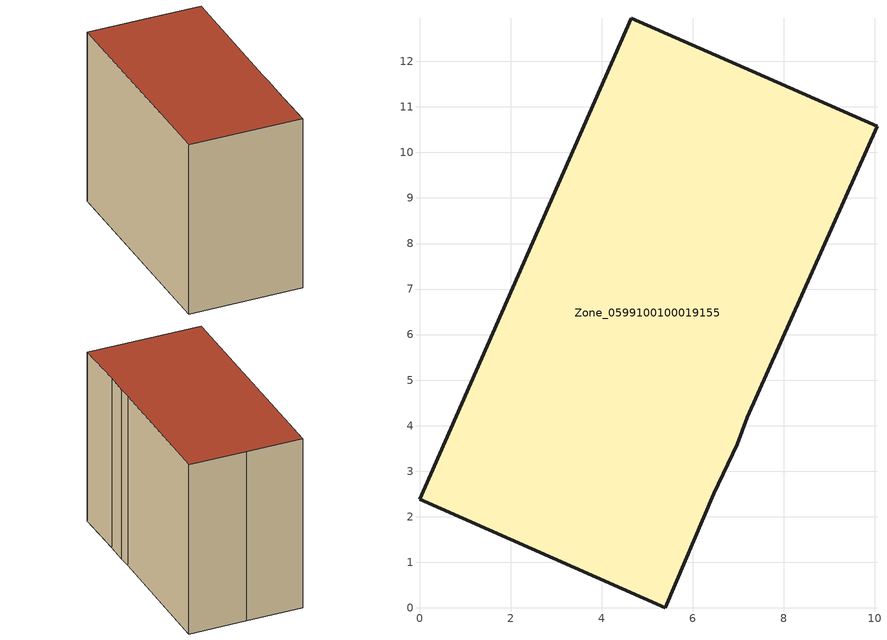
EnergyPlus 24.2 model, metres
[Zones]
Zone_0599100100019155
 floor ground (C_G): 6.46,2.5 5.39,0 0,2.38 4.65,12.95 7.31,11.78 10.05,10.57 7.2,4.18 6.97,3.59 z0
 wall outside (C_F): 10.05,10.57 7.31,11.78 4.65,12.95 0,2.38 5.39,0 6.46,2.5 6.97,3.59 7.2,4.18 10.05,10.57 z0:9.22
 roof outside (C_R): 5.39,0 6.46,2.5 6.97,3.59 7.2,4.18 10.05,10.57 7.31,11.78 4.65,12.95 0,2.38 z9.22
[BUILDING]
Pand.0599100100019155: North Axis=0; Terrain=City; Loads Convergence Tolerance Value=0.04; Temperature Convergence Tolerance Value=0.4; Solar Distribution=FullExterior; Maximum Number of Warmup Days=25; Minimum Number of Warmup Days=1
[Site:Location]
Rotterdam.The.Hague.AP_ZH_NLD Design_Conditions: Latitude=51.96; Longitude=4.45; Time Zone=1; Elevation=-4.5
[SITE:GROUNDTEMPERATURE:BUILDINGSURFACE]
18, 18, 18, 18, 18, 18, 18, 18, 18, 18, 18, 18
[MATERIAL] Thermal Absorptance=0.9; Solar Absorptance=0.7; Visible Absorptance=0.7
Name | Roughness | Thickness | Conductivity | Density | Specific Heat
G.TC.2015-2018 | MediumSmooth | 0.15 | 0.0428571 | 540 | 1210
F.TC.2015-2018 | Rough | 0.3 | 0.0666667 | 1920 | 840
R.TC.2015-2018 | MediumRough | 0.2 | 0.0333333 | 1500 | 1000
[CONSTRUCTION]
C_G: G.TC.2015-2018
C_F: F.TC.2015-2018
C_R: R.TC.2015-2018
[ZONE]
Zone_0599100100019155: Type=1; Multiplier=1; Ceiling Height=Autocalculate; Volume=Autocalculate; Floor Area=autocalculate; Part of Total Floor Area=Yes
[ZONEINFILTRATION:DESIGNFLOWRATE]
Infil_Zone_0599100100019155: Zone or ZoneList or Space or SpaceList=Zone_0599100100019155; Schedule=AlwaysOn; Design Flow Rate Calculation Method=Flow/Area; Flow Rate per Floor Area=0.0015; Constant Term Coefficient=1; Temperature Term Coefficient=0; Velocity Term Coefficient=0; Velocity Squared Term Coefficient=0
[HVACTEMPLATE:ZONE:IDEALLOADSAIRSYSTEM]
Zone_0599100100019155: Maximum Heating Supply Air Temperature=50; Minimum Cooling Supply Air Temperature=13; Maximum Heating Supply Air Humidity Ratio=0.0156; Minimum Cooling Supply Air Humidity Ratio=0.0077; Heating Limit=NoLimit; Cooling Limit=NoLimit; Dehumidification Control Type=ConstantSensibleHeatRatio; Cooling Sensible Heat Ratio=0.7; Dehumidification Setpoint=60; Humidification Control Type=None; Humidification Setpoint=30; Outdoor Air Method=None; Outdoor Air Flow Rate per Person=0.00944; Outdoor Air Flow Rate per Zone Floor Area=0; Outdoor Air Flow Rate per Zone=0; Demand Controlled Ventilation Type=None; Outdoor Air Economizer Type=NoEconomizer; Heat Recovery Type=None; Sensible Heat Recovery Effectiveness=0.7; Latent Heat Recovery Effectiveness=0.65
[ZONECONTROL:THERMOSTAT]
ThermostatControl_Zone_0599100100019155: Zone or ZoneList=Zone_0599100100019155; Control Type Schedule=DualSetpointControlType; Control 1=Thermostat_Zone_0599100100019155; Temperature Difference Between Cutout And Setpoint=0
[THERMOSTATSETPOINT:DUALSETPOINT]
Thermostat_Zone_0599100100019155: Heating Setpoint Temperature Schedule=HeatingSetpoint_Zone_0599100100019155; Cooling Setpoint Temperature Schedule=CoolingSetpoint_Zone_0599100100019155
[SCHEDULE:COMPACT]
HeatingSetpoint_Zone_0599100100019155: Through: 12/31, For: AllDays, Until: 24:00, 21
CoolingSetpoint_Zone_0599100100019155: Through: 12/31, For: AllDays, Until: 24:00, 24
DualSetpointControlType: Through: 12/31, For: AllDays, Until: 24:00, 4
AlwaysOn: Through: 12/31, For: AllDays, Until: 24:00, 1
